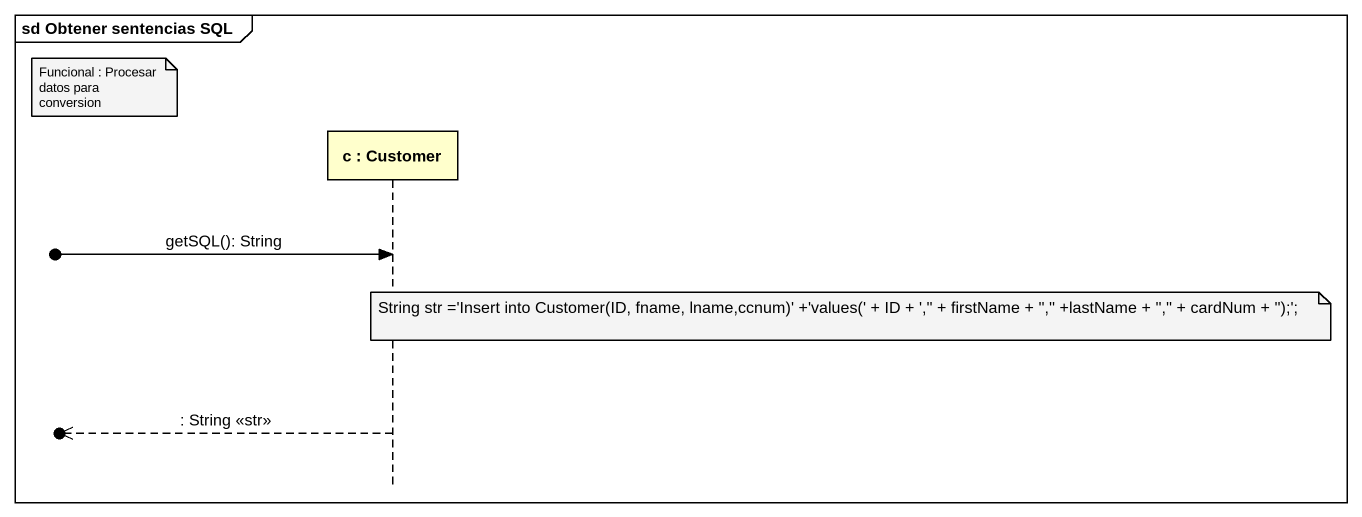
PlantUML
@startuml
mainframe sd Obtener sentencias SQL
hide footbox
participant "c : Customer" as c

note left of c : Funcional : Procesar datos para conversion
[o-> c : getSQL(): String
note over c : String str ='Insert into Customer(ID, fname, lname,ccnum)' +'values(' + ID + ','' + firstName + '','' +lastName + '','' + cardNum + '');';
[o<<-- c : : String <<str>>
@enduml
